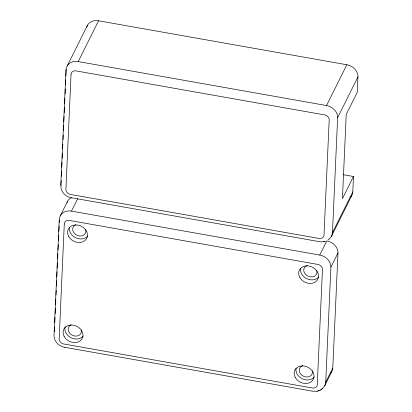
<?xml version="1.0" encoding="UTF-8"?>
<svg xmlns="http://www.w3.org/2000/svg" width="412" height="412" viewBox="0 0 412 412"><rect width="100%" height="100%" fill="white"/><g stroke="black" fill="none" stroke-linecap="round" stroke-linejoin="round"><path stroke-width="0.62" d="M59.21 220.085L54.029 335.1C53.792 341.079 58.777 346.394 64.571 347.27M60.765 185.565L66.008 70.061M54.374 331.578L54.58 327.077M54.781 322.581L55.012 317.441M55.187 313.584L55.419 308.444M55.589 304.586L55.821 299.447M56.027 294.951L56.228 290.45M56.434 285.954L56.66 280.809M56.835 276.957L57.067 271.817M57.242 267.96L57.474 262.82M57.649 258.963L57.881 253.823M58.051 249.966L58.283 244.826M58.489 240.325L58.72 235.185M58.895 231.328L59.122 226.188M59.297 222.336L59.441 219.122A12 9.795 26.5 0 1 71.482 211.109L77.708 198.625M61.172 180.755L60.997 184.612A12 9.795 26.5 0 0 61.177 186.842M61.373 176.259L61.604 171.119M61.779 167.262L62.011 162.122M62.186 158.265L62.418 153.125M62.619 148.629L62.825 144.128M63.026 139.632L63.227 135.131M63.433 130.635L63.664 125.495M63.834 121.638L64.066 116.498M64.241 112.641L64.473 107.501M64.648 103.644L64.88 98.504M65.081 94.003L65.312 88.863M65.487 85.011L65.719 79.866M65.894 76.014L66.126 70.869M321.999 388.727A12 9.795 26.5 0 0 325.717 382.212L330.898 267.187L337.974 252.999A12 9.795 26.5 0 0 326.84 240.881L319.764 255.069A12 9.795 26.5 0 1 330.898 267.187M329.106 238.939A12 9.795 26.5 0 0 332.453 232.677L337.639 117.652L357.971 76.864A12 9.795 26.5 0 0 346.842 64.751L98.556 20.791A12 9.795 26.5 0 0 86.772 27.084M331.011 372.783A12 9.795 26.5 0 0 332.788 368.024L337.974 252.999M351.009 196.653A12 9.795 26.5 0 0 352.79 191.894L353.481 176.506L343.144 174.678M357.971 76.864L357.281 92.252L346.229 114.412L342.429 198.677L353.481 176.506M65.951 70.55L66.105 69.273M67.238 65.889L87.571 25.106M66.183 69.587A12 9.795 26.5 0 1 78.223 61.573L98.556 20.791M60.497 215.425L67.573 201.241M337.639 117.652A12 9.795 26.5 0 0 326.505 105.534L346.842 64.751M332.453 232.677L352.79 191.894M331.397 236.375L351.735 195.587M325.717 382.212L332.788 368.024M324.661 385.91L331.732 371.722M328.127 239.944L329.152 239.145M320.979 389.711L322.411 388.681M64.416 347.244L312.796 391.225L316.952 391.246L320.232 390.133M319.851 390.349L321.391 389.479M60.863 187.331C61.506 192.574 66.028 196.833 71.152 197.708L319.537 241.69L322.349 241.865L325.356 241.298L324.97 241.396M323.693 241.71L324.033 241.628M316.952 391.246L317.292 391.163M318.229 390.926L318.615 390.834M78.223 61.573L326.505 105.534M71.482 211.109L319.764 255.069M67.027 202.4A12 9.795 26.5 0 1 71.41 197.755M85.763 229.819A6.86 5.598 26.5 0 1 81.504 235.952A6.86 5.598 26.5 0 1 73.346 231.868A6.86 5.598 26.5 0 1 75.715 224.787M81.252 329.888A6.86 5.598 26.5 0 1 76.993 336.022A6.86 5.598 26.5 0 1 68.84 331.943A6.86 5.598 26.5 0 1 71.204 324.862M312.322 370.805A6.86 5.598 26.5 0 1 307.882 376.97A6.86 5.598 26.5 0 1 299.751 372.536A6.86 5.598 26.5 0 1 302.769 365.599M316.833 270.73A6.86 5.598 26.5 0 1 312.389 276.89A6.86 5.598 26.5 0 1 304.257 272.456A6.86 5.598 26.5 0 1 307.28 265.519M318.775 276.921A10.285 8.395 26.5 0 1 306.806 278.692A10.285 8.395 26.5 0 1 300.575 268.217M314.268 377.001A10.285 8.395 26.5 0 1 302.3 378.772A10.285 8.395 26.5 0 1 296.063 368.297M87.705 236.009A10.285 8.395 26.5 0 1 75.741 237.775A10.285 8.395 26.5 0 1 69.504 227.306M83.198 336.084A10.285 8.395 26.5 0 1 70.926 337.701A10.285 8.395 26.5 0 1 65.127 326.834M64.287 224.03L59.143 339.437A5.129 4.187 26.5 0 0 63.237 343.896L312.816 388.083A5.129 4.187 26.5 0 0 317.245 385.138L322.478 268.99A5.129 4.187 26.5 0 0 318.383 264.53L68.809 220.338A5.129 4.187 26.5 0 0 64.38 223.289L64.287 224.03M71.029 74.495L65.884 189.901A5.129 4.187 26.5 0 0 69.978 194.361L319.552 238.553A5.129 4.187 26.5 0 0 323.981 235.602L329.219 119.454A5.129 4.187 26.5 0 0 325.119 114.994L75.545 70.807A5.129 4.187 26.5 0 0 71.116 73.753L71.029 74.495M68.737 236.509A10.285 8.395 26.5 0 0 85.938 239.557A10.285 8.395 26.5 0 0 77.92 225.091A10.285 8.395 26.5 0 0 68.737 236.509M64.226 336.583A10.285 8.395 26.5 0 0 81.427 339.627A10.285 8.395 26.5 0 0 73.408 325.166A10.285 8.395 26.5 0 0 64.226 336.583M295.296 377.505A10.285 8.395 26.5 0 0 312.497 380.544A10.285 8.395 26.5 0 0 304.473 366.083A10.285 8.395 26.5 0 0 295.296 377.505M299.807 277.425A10.285 8.395 26.5 0 0 317.008 280.469A10.285 8.395 26.5 0 0 308.99 266.008A10.285 8.395 26.5 0 0 299.807 277.425"/></g></svg>
